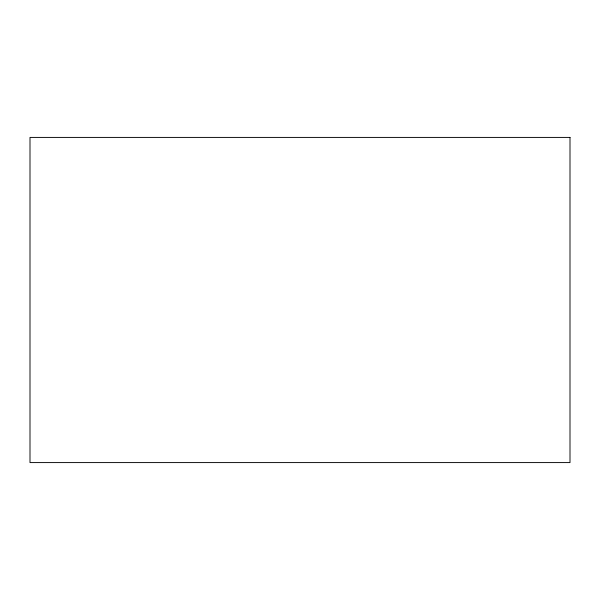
<?xml version="1.0" encoding="UTF-8"?>
<svg xmlns="http://www.w3.org/2000/svg" width="600" height="600" viewBox="0 0 600 600"><rect width="100%" height="100%" fill="white"/><g stroke="black" fill="none" stroke-linecap="round" stroke-linejoin="round"><path stroke-width="0.9" d="M570 137.415L30 137.415L30 462.585L570 462.585L570 137.415"/></g></svg>
